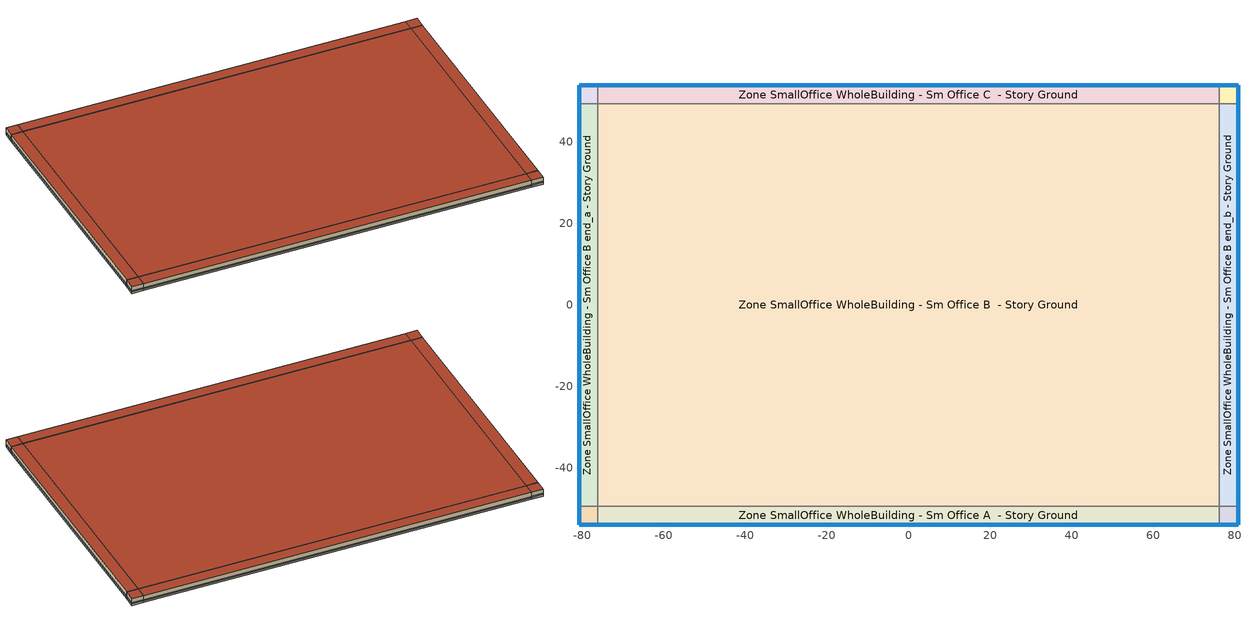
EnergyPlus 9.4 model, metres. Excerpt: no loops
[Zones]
Zone SmallOffice WholeBuilding - Sm Office A  - Story Ground
 floor ground (Typical Insulated Carpeted 6in Slab Floor): -76.28,-53.9 -76.28,-49.33 76.28,-49.33 76.28,-53.9 z0
 wall outside (Typical Insulated Exterior Mass Wall R-8.13): -76.28,-53.9 76.28,-53.9 z0:3.05
 wall to Zone SmallOffice WholeBuilding - Sm Office A end_a - Story Ground (Typical Interior Wall): -76.28,-49.33 -76.28,-53.9 z0:3.05
 wall to Zone SmallOffice WholeBuilding - Sm Office B  - Story Ground (Typical Interior Wall): 76.28,-49.33 -76.28,-49.33 z0:3.05
 wall to Zone SmallOffice WholeBuilding - Sm Office A end_b - Story Ground (Typical Interior Wall): 76.28,-53.9 76.28,-49.33 z0:3.05
 window (U 0.62 SHGC 0.25 Dbl Ref-C-H Clr 6mm/6mm Air): -76.26,-53.9 76.26,-53.9 z0.76:1.22
 roof outside (Typical IEAD Roof - Highly Reflective R-20.83): 76.28,-53.9 76.28,-49.33 -76.28,-49.33 -76.28,-53.9 z3.05
Zone SmallOffice WholeBuilding - Sm Office A end_a - Story Ground
 floor ground (Typical Insulated Carpeted 6in Slab Floor): -80.85,-53.9 -80.85,-49.33 -76.28,-49.33 -76.28,-53.9 z0
 wall outside (Typical Insulated Exterior Mass Wall R-8.13): -80.85,-49.33 -80.85,-53.9 -76.28,-53.9 z0:3.05
 wall to Zone SmallOffice WholeBuilding - Sm Office B end_a - Story Ground (Typical Interior Wall): -76.28,-49.33 -80.85,-49.33 z0:3.05
 window (U 0.62 SHGC 0.25 Dbl Ref-C-H Clr 6mm/6mm Air): -80.85,-49.36 -80.85,-53.88 / -80.83,-53.9 -76.31,-53.9 z0.76:1.22
 roof outside (Typical IEAD Roof - Highly Reflective R-20.83): -76.28,-53.9 -76.28,-49.33 -80.85,-49.33 -80.85,-53.9 z3.05
Zone SmallOffice WholeBuilding - Sm Office A end_b - Story Ground
 floor ground (Typical Insulated Carpeted 6in Slab Floor): 76.28,-53.9 76.28,-49.33 80.85,-49.33 80.85,-53.9 z0
 wall outside (Typical Insulated Exterior Mass Wall R-8.13): 76.28,-53.9 80.85,-53.9 80.85,-49.33 z0:3.05
 wall to Zone SmallOffice WholeBuilding - Sm Office B end_b - Story Ground (Typical Interior Wall): 80.85,-49.33 76.28,-49.33 z0:3.05
 window (U 0.62 SHGC 0.25 Dbl Ref-C-H Clr 6mm/6mm Air): 80.85,-53.88 80.85,-49.36 / 76.31,-53.9 80.83,-53.9 z0.76:1.22
 roof outside (Typical IEAD Roof - Highly Reflective R-20.83): 80.85,-53.9 80.85,-49.33 76.28,-49.33 76.28,-53.9 z3.05
Zone SmallOffice WholeBuilding - Sm Office B  - Story Ground
 floor ground (Typical Insulated Carpeted 6in Slab Floor): -76.28,-49.33 -76.28,49.33 76.28,49.33 76.28,-49.33 z0
 wall to Zone SmallOffice WholeBuilding - Sm Office B end_a - Story Ground (Typical Interior Wall): -76.28,49.33 -76.28,-49.33 z0:3.05
 wall to Zone SmallOffice WholeBuilding - Sm Office C  - Story Ground (Typical Interior Wall): 76.28,49.33 -76.28,49.33 z0:3.05
 wall to Zone SmallOffice WholeBuilding - Sm Office B end_b - Story Ground (Typical Interior Wall): 76.28,-49.33 76.28,49.33 z0:3.05
 roof outside (Typical IEAD Roof - Highly Reflective R-20.83): 76.28,-49.33 76.28,49.33 -76.28,49.33 -76.28,-49.33 z3.05
Zone SmallOffice WholeBuilding - Sm Office B end_a - Story Ground
 floor ground (Typical Insulated Carpeted 6in Slab Floor): -80.85,-49.33 -80.85,49.33 -76.28,49.33 -76.28,-49.33 z0
 wall outside (Typical Insulated Exterior Mass Wall R-8.13): -80.85,49.33 -80.85,-49.33 z0:3.05
 wall to Zone SmallOffice WholeBuilding - Sm Office C end_a - Story Ground (Typical Interior Wall): -76.28,49.33 -80.85,49.33 z0:3.05
 window (U 0.62 SHGC 0.25 Dbl Ref-C-H Clr 6mm/6mm Air): -80.85,49.31 -80.85,-49.31 z0.76:1.22
 roof outside (Typical IEAD Roof - Highly Reflective R-20.83): -76.28,-49.33 -76.28,49.33 -80.85,49.33 -80.85,-49.33 z3.05
Zone SmallOffice WholeBuilding - Sm Office B end_b - Story Ground
 floor ground (Typical Insulated Carpeted 6in Slab Floor): 76.28,-49.33 76.28,49.33 80.85,49.33 80.85,-49.33 z0
 wall outside (Typical Insulated Exterior Mass Wall R-8.13): 80.85,-49.33 80.85,49.33 z0:3.05
 wall to Zone SmallOffice WholeBuilding - Sm Office C end_b - Story Ground (Typical Interior Wall): 80.85,49.33 76.28,49.33 z0:3.05
 window (U 0.62 SHGC 0.25 Dbl Ref-C-H Clr 6mm/6mm Air): 80.85,-49.31 80.85,49.31 z0.76:1.22
 roof outside (Typical IEAD Roof - Highly Reflective R-20.83): 80.85,-49.33 80.85,49.33 76.28,49.33 76.28,-49.33 z3.05
Zone SmallOffice WholeBuilding - Sm Office C  - Story Ground
 floor ground (Typical Insulated Carpeted 6in Slab Floor): -76.28,49.33 -76.28,53.9 76.28,53.9 76.28,49.33 z0
 wall outside (Typical Insulated Exterior Mass Wall R-8.13): 76.28,53.9 -76.28,53.9 z0:3.05
 wall to Zone SmallOffice WholeBuilding - Sm Office C end_a - Story Ground (Typical Interior Wall): -76.28,53.9 -76.28,49.33 z0:3.05
 wall to Zone SmallOffice WholeBuilding - Sm Office C end_b - Story Ground (Typical Interior Wall): 76.28,49.33 76.28,53.9 z0:3.05
 window (U 0.62 SHGC 0.25 Dbl Ref-C-H Clr 6mm/6mm Air): 76.26,53.9 -76.26,53.9 z0.76:1.22
 roof outside (Typical IEAD Roof - Highly Reflective R-20.83): 76.28,49.33 76.28,53.9 -76.28,53.9 -76.28,49.33 z3.05
Zone SmallOffice WholeBuilding - Sm Office C end_a - Story Ground
 floor ground (Typical Insulated Carpeted 6in Slab Floor): -80.85,49.33 -80.85,53.9 -76.28,53.9 -76.28,49.33 z0
 wall outside (Typical Insulated Exterior Mass Wall R-8.13): -76.28,53.9 -80.85,53.9 -80.85,49.33 z0:3.05
 window (U 0.62 SHGC 0.25 Dbl Ref-C-H Clr 6mm/6mm Air): -80.85,53.88 -80.85,49.36 / -76.31,53.9 -80.83,53.9 z0.76:1.22
 roof outside (Typical IEAD Roof - Highly Reflective R-20.83): -76.28,49.33 -76.28,53.9 -80.85,53.9 -80.85,49.33 z3.05
Zone SmallOffice WholeBuilding - Sm Office C end_b - Story Ground
 floor ground (Typical Insulated Carpeted 6in Slab Floor): 76.28,49.33 76.28,53.9 80.85,53.9 80.85,49.33 z0
 wall outside (Typical Insulated Exterior Mass Wall R-8.13): 80.85,49.33 80.85,53.9 76.28,53.9 z0:3.05
 window (U 0.62 SHGC 0.25 Dbl Ref-C-H Clr 6mm/6mm Air): 80.83,53.9 76.31,53.9 / 80.85,49.36 80.85,53.88 z0.76:1.22
 roof outside (Typical IEAD Roof - Highly Reflective R-20.83): 80.85,49.33 80.85,53.9 76.28,53.9 76.28,49.33 z3.05
[Building]
90.1-2007|SmallOffice|SmallOffice: Terrain=City
[Site:Location]
Climate Zone 3_CA_USA: Latitude {deg}=28.5177; Longitude {deg}=-81.379; Time Zone {hr}=-8; Elevation {m}=2
[Site:GroundTemperature:FCfactorMethod]
January Ground Temperature {C}=18.8; February Ground Temperature {C}=14.3; March Ground Temperature {C}=13.6; April Ground Temperature {C}=13.2; May Ground Temperature {C}=13.3; June Ground Temperature {C}=12.6; July Ground Temperature {C}=15.3; August Ground Temperature {C}=15.6; September Ground Temperature {C}=17.7; October Ground Temperature {C}=19.4; November Ground Temperature {C}=19.7; December Ground Temperature {C}=18.5
[Site:WaterMainsTemperature]
Calculation Method=Correlation; Annual Average Outdoor Air Temperature {C}=14.1417; Maximum Difference In Monthly Average Outdoor Air Temperatures {deltaC}=7.8
[SizingPeriod:DesignDay] Day of Month=21; Dry-Bulb Temperature Range Modifier Type=DefaultMultipliers; Humidity Condition Type=Wetbulb; Barometric Pressure {Pa}=101301; Rain Indicator=No; Snow Indicator=No; Daylight Saving Time Indicator=No
Name | Month | Day Type | Maximum Dry-Bulb Temperature {C} | Daily Dry-Bulb Temperature Range {deltaC} | Wetbulb or DewPoint at Maximum Dry-Bulb {C} | Wind Speed {m/s} | Wind Direction {deg} | Solar Model Indicator | ASHRAE Clear Sky Optical Depth for Beam Irradiance (taub) | ASHRAE Clear Sky Optical Depth for Diffuse Irradiance (taud) | Sky Clearness
Climate Zone 3 Ann Clg .4% Condns DB=>MWB | 8 | SummerDesignDay | 27.7 | 7.4 | 18.3 | 4.9 | 290 | ASHRAETau | 0.367 | 2.428
Climate Zone 3 Ann Clg .4% Condns WB=>MDB | 8 | SummerDesignDay | 25.5 | 7.4 | 19.8 | 4.9 | 290 | ASHRAETau | 0.367 | 2.428
Climate Zone 3 Ann Htg 99.6% Condns DB | 1 | WinterDesignDay | 2.9 | 0 | 2.9 | 2.2 | 50 | ASHRAEClearSky |  |  | 0
[Material]
Name | Roughness | Thickness {m} | Conductivity {W/m-K} | Density {kg/m3} | Specific Heat {J/kg-K} | Thermal Absorptance | Solar Absorptance | Visible Absorptance
1/2IN Gypsum | Smooth | 0.0127 | 0.16 | 784.9 | 830 | 0.9 | 0.4 | 0.4
1IN Stucco | Smooth | 0.0253 | 0.6918 | 1858 | 837 | 0.9 | 0.7 | 0.92
6 in. Normalweight Concrete Floor | MediumRough | 0.1524 | 2.31 | 2322 | 832 | 0.9 | 0.7 | 0.7
8IN CONCRETE HW RefBldg | Rough | 0.2032 | 1.311 | 2240 | 836.8 | 0.9 | 0.7 | 0.7
G01 13mm gypsum board | Smooth | 0.0127 | 0.160031 | 800.001 | 1090.73 | 0.9 | 0.7 | 0.5
Metal Roof Surface | Smooth | 0.0008 | 45.28 | 7824 | 500 | 0.9 | 0.7 | 0.7
Roof Membrane - Highly Reflective | VeryRough | 0.0095 | 0.16 | 1121.29 | 1460 | 0.75 | 0.45 | 0.7
[Material:NoMass] Roughness=Smooth; Thermal Absorptance=0.9; Solar Absorptance=0.7
Name | Thermal Resistance {m2-K/W} | Visible Absorptance
Typical Carpet Pad | 0.21648 | 0.8
Typical Insulation R-19.72 | 3.4722 | 0.7
Typical Insulation R-5.74 | 1.01115 | 0.7
[WindowMaterial:Gas]
AIR 6MM: Gas Type=Air; Thickness {m}=0.0063
[WindowMaterial:Glazing] Optical Data Type=SpectralAverage; Thickness {m}=0.006; Infrared Transmittance at Normal Incidence=0; Front Side Infrared Hemispherical Emissivity=0.84; Conductivity {W/m-K}=0.9; Dirt Correction Factor for Solar and Visible Transmittance=1; Solar Diffusing=No
Name | Solar Transmittance at Normal Incidence | Front Side Solar Reflectance at Normal Incidence | Back Side Solar Reflectance at Normal Incidence | Visible Transmittance at Normal Incidence | Front Side Visible Reflectance at Normal Incidence | Back Side Visible Reflectance at Normal Incidence | Back Side Infrared Hemispherical Emissivity
CLEAR 6MM | 0.775 | 0.071 | 0.071 | 0.881 | 0.08 | 0.08 | 0.84
REF C CLEAR HI 6MM | 0.2 | 0.16 | 0.39 | 0.22 | 0.17 | 0.35 | 0.55
[Construction]
Typical IEAD Roof - Highly Reflective R-20.83: Roof Membrane - Highly Reflective, Typical Insulation R-19.72, Metal Roof Surface
Typical Insulated Carpeted 6in Slab Floor: 6 in. Normalweight Concrete Floor, Typical Carpet Pad
Typical Insulated Exterior Mass Wall R-8.13: 1IN Stucco, 8IN CONCRETE HW RefBldg, Typical Insulation R-5.74, 1/2IN Gypsum
Typical Interior Wall: G01 13mm gypsum board, G01 13mm gypsum board
U 0.62 SHGC 0.25 Dbl Ref-C-H Clr 6mm/6mm Air: REF C CLEAR HI 6MM, AIR 6MM, CLEAR 6MM
[Zone] Multiplier=1; Part of Total Floor Area=Yes
Zone SmallOffice WholeBuilding - Sm Office A  - Story Ground; Zone SmallOffice WholeBuilding - Sm Office A end_a - Story Ground; Zone SmallOffice WholeBuilding - Sm Office A end_b - Story Ground; Zone SmallOffice WholeBuilding - Sm Office B  - Story Ground; Zone SmallOffice WholeBuilding - Sm Office B end_a - Story Ground; Zone SmallOffice WholeBuilding - Sm Office B end_b - Story Ground; Zone SmallOffice WholeBuilding - Sm Office C  - Story Ground; Zone SmallOffice WholeBuilding - Sm Office C end_a - Story Ground; Zone SmallOffice WholeBuilding - Sm Office C end_b - Story Ground
[ZoneInfiltration:DesignFlowRate] Schedule=Always On Discrete; Design Flow Rate Calculation Method=Flow/ExteriorArea; Constant Term Coefficient=0; Temperature Term Coefficient=0; Velocity Term Coefficient=0.224; Velocity Squared Term Coefficient=0
Name | Zone or ZoneList | Flow per Exterior Surface Area {m3/s-m2}
SmallOffice WholeBuilding - Sm Office A  - Story Ground Infiltration | Zone SmallOffice WholeBuilding - Sm Office A  - Story Ground | 0.000410093
SmallOffice WholeBuilding - Sm Office A end_a - Story Ground Infiltration | Zone SmallOffice WholeBuilding - Sm Office A end_a - Story Ground | 0.000585847
SmallOffice WholeBuilding - Sm Office A end_b - Story Ground Infiltration | Zone SmallOffice WholeBuilding - Sm Office A end_b - Story Ground | 0.000585847
SmallOffice WholeBuilding - Sm Office B end_a - Story Ground Infiltration | Zone SmallOffice WholeBuilding - Sm Office B end_a - Story Ground | 0.000410093
SmallOffice WholeBuilding - Sm Office B end_b - Story Ground Infiltration | Zone SmallOffice WholeBuilding - Sm Office B end_b - Story Ground | 0.000410093
SmallOffice WholeBuilding - Sm Office C  - Story Ground Infiltration | Zone SmallOffice WholeBuilding - Sm Office C  - Story Ground | 0.000410093
SmallOffice WholeBuilding - Sm Office C end_a - Story Ground Infiltration | Zone SmallOffice WholeBuilding - Sm Office C end_a - Story Ground | 0.000585847
SmallOffice WholeBuilding - Sm Office C end_b - Story Ground Infiltration | Zone SmallOffice WholeBuilding - Sm Office C end_b - Story Ground | 0.000585847
[AvailabilityManager:NightCycle] Applicability Schedule=Always On Discrete; Fan Schedule=Always On Discrete; Control Type=CycleOnAny; Thermostat Tolerance {deltaC}=1; Cycling Run Time Control Type=FixedRunTime; Cycling Run Time {s}=1800
Availability Manager Night Cycle 4; Availability Manager Night Cycle 9; Availability Manager Night Cycle 8; Availability Manager Night Cycle 5; Availability Manager Night Cycle 7; Availability Manager Night Cycle 1; Availability Manager Night Cycle 2; Availability Manager Night Cycle 6; Availability Manager Night Cycle 3
[AvailabilityManager:Scheduled] Schedule=Always On Discrete
Zone SmallOffice WholeBuilding - Sm Office A  - Story Ground PSZ-AC OA System Availability Manager; Zone SmallOffice WholeBuilding - Sm Office A end_a - Story Ground PSZ-AC OA System Availability Manager; Zone SmallOffice WholeBuilding - Sm Office A end_b - Story Ground PSZ-AC OA System Availability Manager; Zone SmallOffice WholeBuilding - Sm Office B  - Story Ground PSZ-AC OA System Availability Manager; Zone SmallOffice WholeBuilding - Sm Office B end_a - Story Ground PSZ-AC OA System Availability Manager; Zone SmallOffice WholeBuilding - Sm Office B end_b - Story Ground PSZ-AC OA System Availability Manager; Zone SmallOffice WholeBuilding - Sm Office C  - Story Ground PSZ-AC OA System Availability Manager; Zone SmallOffice WholeBuilding - Sm Office C end_a - Story Ground PSZ-AC OA System Availability Manager; Zone SmallOffice WholeBuilding - Sm Office C end_b - Story Ground PSZ-AC OA System Availability Manager
[Schedule:Constant]
Always On Discrete: Hourly Value=1
